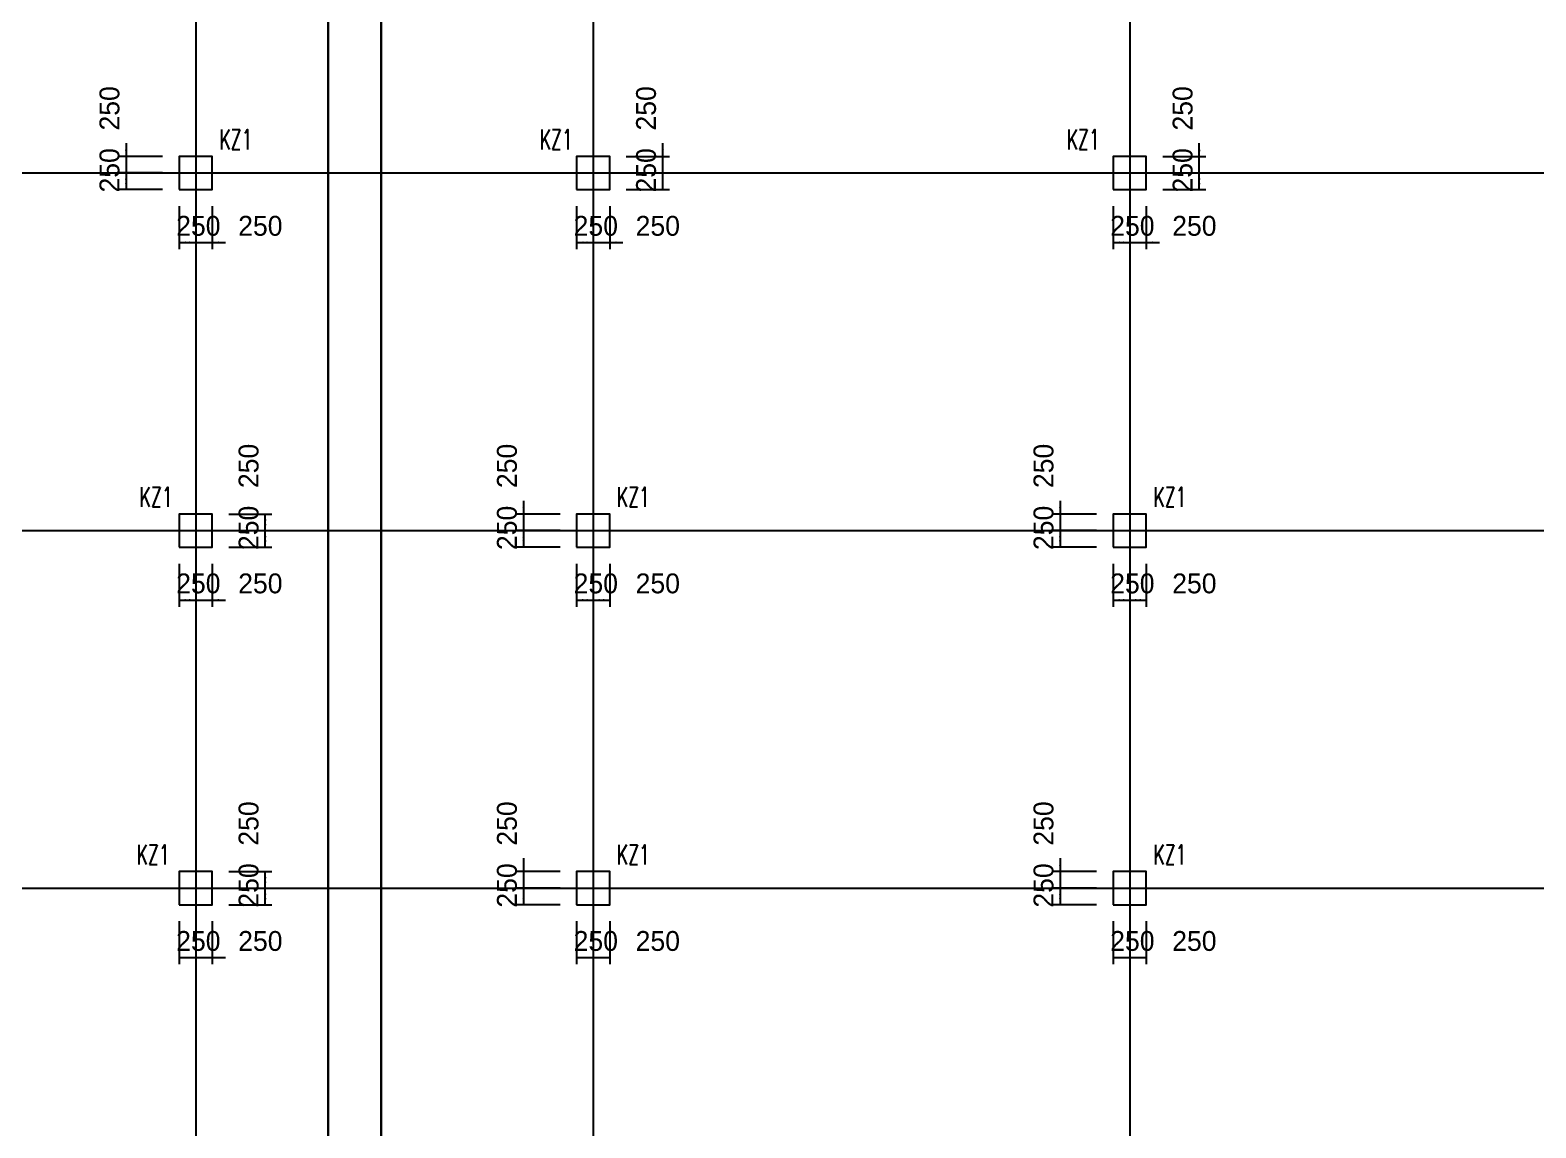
# Model space of a CAD drawing. Extents: x 387171 to 699106, y 11966 to 245688.
# Drawn here: x 530258 to 552989, y 107467 to 124046 of the extents above; entities that cross this region are included whole.
import ezdxf

# ---------------------------------------------------------------- set-up
doc = ezdxf.new("R2010")
doc.units = 0
doc.header["$LTSCALE"] = 100
doc.header["$MEASUREMENT"] = 0
for name, color, linetype in [('COLU', 7, 'Continuous'), ('DIM', 3, 'Continuous'), ('DOTE', 253, 'Continuous'), ('NUM', 7, 'Continuous')]:
    doc.layers.add(name, color=color, linetype=linetype)
doc.styles.add('hztxt', font='hztxt')
doc.styles.get("Standard").update_dxf_attribs({"font": 'standard'})
doc.dimstyles.get("Standard").update_dxf_attribs({"dimtxt": 300, "dimasz": 100, "dimexe": 100, "dimexo": 250, "dimgap": 100, "dimtad": 0, "dimtoh": 1, "dimdec": 0, "dimdsep": 46, "dimcen": 0.09, "dimclrt": 7, "dimadec": 0, "dimazin": 0, "dimtfac": 1, "dimtdec": 4, "dimtofl": 0, "dimtmove": 0, "dimatfit": 3, "dimfxl": 1, "dimtolj": 1, "dimtzin": 0, "dimarcsym": 0})

# ---------------------------------------------------------------- blocks, each defined once
blk = doc.blocks.new('*D2917')
at = {"layer": 'DIM', "color": 0, "linetype": 'ByBlock', "lineweight": -2}
for p, q in [((537708, 116938), (537708, 116288)), ((538258, 116738), (537608, 116738)), ((538258, 116488), (537608, 116488))]:
    blk.add_line(p, q, dxfattribs=at)
for points in [[(537708, 116738), (537691, 116838), (537725, 116838)], [(537708, 116488), (537725, 116388), (537691, 116388)]]:
    blk.add_solid(points, dxfattribs=at)
at = {"layer": 'DIM', "color": 7, "linetype": 'Continuous', "lineweight": -2, "insert": (537458, 117464), "char_height": 300, "width": 566.67, "attachment_point": 5, "rotation": 90, "style": 'hztxt'}
blk.add_mtext('250', dxfattribs=at)
blk = doc.blocks.new('*D3414')
at = {"layer": 'DIM', "color": 0, "linetype": 'ByBlock', "lineweight": -2}
for p, q in [((538258, 116488), (537608, 116488)), ((537708, 116488), (537708, 116238)), ((538258, 116238), (537608, 116238))]:
    blk.add_line(p, q, dxfattribs=at)
for points in [[(537708, 116488), (537725, 116388), (537691, 116388)], [(537708, 116238), (537691, 116338), (537725, 116338)]]:
    blk.add_solid(points, dxfattribs=at)
at = {"layer": 'DIM', "color": 7, "linetype": 'Continuous', "lineweight": -2, "insert": (537458, 116528), "char_height": 300, "width": 566.67, "attachment_point": 5, "rotation": 90, "style": 'hztxt'}
blk.add_mtext('250', dxfattribs=at)
blk = doc.blocks.new('*D3616')
at = {"layer": 'DIM', "color": 0, "linetype": 'ByBlock', "lineweight": -2}
for p, q in [((538508, 115988), (538508, 115338)), ((538758, 115988), (538758, 115338)), ((538508, 115438), (538758, 115438))]:
    blk.add_line(p, q, dxfattribs=at)
for points in [[(538508, 115438), (538608, 115455), (538608, 115421)], [(538758, 115438), (538658, 115421), (538658, 115455)]]:
    blk.add_solid(points, dxfattribs=at)
at = {"layer": 'DIM', "color": 7, "linetype": 'Continuous', "lineweight": -2, "insert": (538798, 115688), "char_height": 300, "width": 566.67, "attachment_point": 5, "style": 'hztxt'}
blk.add_mtext('250', dxfattribs=at)
blk = doc.blocks.new('*D1710')
at = {"layer": 'DIM', "color": 0, "linetype": 'ByBlock', "lineweight": -2}
for p, q in [((538758, 115988), (538758, 115338)), ((539008, 115988), (539008, 115338)), ((538758, 115438), (539008, 115438))]:
    blk.add_line(p, q, dxfattribs=at)
for points in [[(538758, 115438), (538858, 115455), (538858, 115421)], [(539008, 115438), (538908, 115421), (538908, 115455)]]:
    blk.add_solid(points, dxfattribs=at)
at = {"layer": 'DIM', "color": 7, "linetype": 'Continuous', "lineweight": -2, "insert": (539734, 115688), "char_height": 300, "width": 566.67, "attachment_point": 5, "style": 'hztxt'}
blk.add_mtext('250', dxfattribs=at)
blk = doc.blocks.new('*D1641')
at = {"layer": 'DIM', "color": 0, "linetype": 'ByBlock', "lineweight": -2}
for p, q in [((537708, 111538), (537708, 110888)), ((538258, 111338), (537608, 111338)), ((538258, 111088), (537608, 111088))]:
    blk.add_line(p, q, dxfattribs=at)
for points in [[(537708, 111338), (537691, 111438), (537725, 111438)], [(537708, 111088), (537725, 110988), (537691, 110988)]]:
    blk.add_solid(points, dxfattribs=at)
at = {"layer": 'DIM', "color": 7, "linetype": 'Continuous', "lineweight": -2, "insert": (537458, 112064), "char_height": 300, "width": 566.67, "attachment_point": 5, "rotation": 90, "style": 'hztxt'}
blk.add_mtext('250', dxfattribs=at)
blk = doc.blocks.new('*D1897')
at = {"layer": 'DIM', "color": 0, "linetype": 'ByBlock', "lineweight": -2}
for p, q in [((538258, 111088), (537608, 111088)), ((537708, 111088), (537708, 110838)), ((538258, 110838), (537608, 110838))]:
    blk.add_line(p, q, dxfattribs=at)
for points in [[(537708, 111088), (537725, 110988), (537691, 110988)], [(537708, 110838), (537691, 110938), (537725, 110938)]]:
    blk.add_solid(points, dxfattribs=at)
at = {"layer": 'DIM', "color": 7, "linetype": 'Continuous', "lineweight": -2, "insert": (537458, 111128), "char_height": 300, "width": 566.67, "attachment_point": 5, "rotation": 90, "style": 'hztxt'}
blk.add_mtext('250', dxfattribs=at)
blk = doc.blocks.new('*D2120')
at = {"layer": 'DIM', "color": 0, "linetype": 'ByBlock', "lineweight": -2}
for p, q in [((538508, 110588), (538508, 109938)), ((538758, 110588), (538758, 109938)), ((538508, 110038), (538758, 110038))]:
    blk.add_line(p, q, dxfattribs=at)
for points in [[(538508, 110038), (538608, 110055), (538608, 110021)], [(538758, 110038), (538658, 110021), (538658, 110055)]]:
    blk.add_solid(points, dxfattribs=at)
at = {"layer": 'DIM', "color": 7, "linetype": 'Continuous', "lineweight": -2, "insert": (538798, 110288), "char_height": 300, "width": 566.67, "attachment_point": 5, "style": 'hztxt'}
blk.add_mtext('250', dxfattribs=at)
blk = doc.blocks.new('*D2625')
at = {"layer": 'DIM', "color": 0, "linetype": 'ByBlock', "lineweight": -2}
for p, q in [((538758, 110588), (538758, 109938)), ((539008, 110588), (539008, 109938)), ((538758, 110038), (539008, 110038))]:
    blk.add_line(p, q, dxfattribs=at)
for points in [[(538758, 110038), (538858, 110055), (538858, 110021)], [(539008, 110038), (538908, 110021), (538908, 110055)]]:
    blk.add_solid(points, dxfattribs=at)
at = {"layer": 'DIM', "color": 7, "linetype": 'Continuous', "lineweight": -2, "insert": (539734, 110288), "char_height": 300, "width": 566.67, "attachment_point": 5, "style": 'hztxt'}
blk.add_mtext('250', dxfattribs=at)
blk = doc.blocks.new('*D597')
at = {"layer": 'DIM', "color": 0, "linetype": 'ByBlock', "lineweight": -2}
for p, q in [((545808, 116938), (545808, 116288)), ((546358, 116738), (545708, 116738)), ((546358, 116488), (545708, 116488))]:
    blk.add_line(p, q, dxfattribs=at)
for points in [[(545808, 116738), (545791, 116838), (545825, 116838)], [(545808, 116488), (545825, 116388), (545791, 116388)]]:
    blk.add_solid(points, dxfattribs=at)
at = {"layer": 'DIM', "color": 7, "linetype": 'Continuous', "lineweight": -2, "insert": (545558, 117464), "char_height": 300, "width": 566.67, "attachment_point": 5, "rotation": 90, "style": 'hztxt'}
blk.add_mtext('250', dxfattribs=at)
blk = doc.blocks.new('*D857')
at = {"layer": 'DIM', "color": 0, "linetype": 'ByBlock', "lineweight": -2}
for p, q in [((546358, 116488), (545708, 116488)), ((545808, 116488), (545808, 116238)), ((546358, 116238), (545708, 116238))]:
    blk.add_line(p, q, dxfattribs=at)
for points in [[(545808, 116488), (545825, 116388), (545791, 116388)], [(545808, 116238), (545791, 116338), (545825, 116338)]]:
    blk.add_solid(points, dxfattribs=at)
at = {"layer": 'DIM', "color": 7, "linetype": 'Continuous', "lineweight": -2, "insert": (545558, 116528), "char_height": 300, "width": 566.67, "attachment_point": 5, "rotation": 90, "style": 'hztxt'}
blk.add_mtext('250', dxfattribs=at)
blk = doc.blocks.new('*D792')
at = {"layer": 'DIM', "color": 0, "linetype": 'ByBlock', "lineweight": -2}
for p, q in [((546608, 115988), (546608, 115338)), ((546858, 115988), (546858, 115338)), ((546608, 115438), (546858, 115438))]:
    blk.add_line(p, q, dxfattribs=at)
for points in [[(546608, 115438), (546708, 115455), (546708, 115421)], [(546858, 115438), (546758, 115421), (546758, 115455)]]:
    blk.add_solid(points, dxfattribs=at)
at = {"layer": 'DIM', "color": 7, "linetype": 'Continuous', "lineweight": -2, "insert": (546898, 115688), "char_height": 300, "width": 566.67, "attachment_point": 5, "style": 'hztxt'}
blk.add_mtext('250', dxfattribs=at)
blk = doc.blocks.new('*D1059')
at = {"layer": 'DIM', "color": 0, "linetype": 'ByBlock', "lineweight": -2}
for p, q in [((546858, 115988), (546858, 115338)), ((547108, 115988), (547108, 115338)), ((546858, 115438), (547108, 115438))]:
    blk.add_line(p, q, dxfattribs=at)
for points in [[(546858, 115438), (546958, 115455), (546958, 115421)], [(547108, 115438), (547008, 115421), (547008, 115455)]]:
    blk.add_solid(points, dxfattribs=at)
at = {"layer": 'DIM', "color": 7, "linetype": 'Continuous', "lineweight": -2, "insert": (547834, 115688), "char_height": 300, "width": 566.67, "attachment_point": 5, "style": 'hztxt'}
blk.add_mtext('250', dxfattribs=at)
blk = doc.blocks.new('*D283')
at = {"layer": 'DIM', "color": 0, "linetype": 'ByBlock', "lineweight": -2}
for p, q in [((538508, 121388), (538508, 120738)), ((538758, 121388), (538758, 120738)), ((538508, 120838), (538758, 120838))]:
    blk.add_line(p, q, dxfattribs=at)
for points in [[(538508, 120838), (538608, 120855), (538608, 120821)], [(538758, 120838), (538658, 120821), (538658, 120855)]]:
    blk.add_solid(points, dxfattribs=at)
at = {"layer": 'DIM', "color": 7, "linetype": 'Continuous', "lineweight": -2, "insert": (538798, 121088), "char_height": 300, "width": 566.67, "attachment_point": 5, "style": 'hztxt'}
blk.add_mtext('250', dxfattribs=at)
blk = doc.blocks.new('*D2740')
at = {"layer": 'DIM', "color": 0, "linetype": 'ByBlock', "lineweight": -2}
for p, q in [((538758, 121388), (538758, 120738)), ((539008, 121388), (539008, 120738)), ((538558, 120838), (539208, 120838))]:
    blk.add_line(p, q, dxfattribs=at)
for points in [[(538758, 120838), (538658, 120821), (538658, 120855)], [(539008, 120838), (539108, 120855), (539108, 120821)]]:
    blk.add_solid(points, dxfattribs=at)
at = {"layer": 'DIM', "color": 7, "linetype": 'Continuous', "lineweight": -2, "insert": (539734, 121088), "char_height": 300, "width": 566.67, "attachment_point": 5, "style": 'hztxt'}
blk.add_mtext('250', dxfattribs=at)
blk = doc.blocks.new('*D2723')
at = {"layer": 'DIM', "color": 0, "linetype": 'ByBlock', "lineweight": -2}
for p, q in [((539258, 121888), (539908, 121888)), ((539808, 121638), (539808, 121888)), ((539258, 121638), (539908, 121638))]:
    blk.add_line(p, q, dxfattribs=at)
for points in [[(539808, 121888), (539825, 121788), (539791, 121788)], [(539808, 121638), (539791, 121738), (539825, 121738)]]:
    blk.add_solid(points, dxfattribs=at)
at = {"layer": 'DIM', "color": 7, "linetype": 'Continuous', "lineweight": -2, "insert": (539558, 121928), "char_height": 300, "width": 566.67, "attachment_point": 5, "rotation": 90, "style": 'hztxt'}
blk.add_mtext('250', dxfattribs=at)
blk = doc.blocks.new('*D2925')
at = {"layer": 'DIM', "color": 0, "linetype": 'ByBlock', "lineweight": -2}
for p, q in [((539808, 121688), (539808, 122338)), ((539258, 122138), (539908, 122138)), ((539258, 121888), (539908, 121888))]:
    blk.add_line(p, q, dxfattribs=at)
for points in [[(539808, 122138), (539791, 122238), (539825, 122238)], [(539808, 121888), (539825, 121788), (539791, 121788)]]:
    blk.add_solid(points, dxfattribs=at)
at = {"layer": 'DIM', "color": 7, "linetype": 'Continuous', "lineweight": -2, "insert": (539558, 122864), "char_height": 300, "width": 566.67, "attachment_point": 5, "rotation": 90, "style": 'hztxt'}
blk.add_mtext('250', dxfattribs=at)
blk = doc.blocks.new('*D3149')
at = {"layer": 'DIM', "color": 0, "linetype": 'ByBlock', "lineweight": -2}
for p, q in [((546608, 121388), (546608, 120738)), ((546858, 121388), (546858, 120738)), ((546608, 120838), (546858, 120838))]:
    blk.add_line(p, q, dxfattribs=at)
for points in [[(546608, 120838), (546708, 120855), (546708, 120821)], [(546858, 120838), (546758, 120821), (546758, 120855)]]:
    blk.add_solid(points, dxfattribs=at)
at = {"layer": 'DIM', "color": 7, "linetype": 'Continuous', "lineweight": -2, "insert": (546898, 121088), "char_height": 300, "width": 566.67, "attachment_point": 5, "style": 'hztxt'}
blk.add_mtext('250', dxfattribs=at)
blk = doc.blocks.new('*D3622')
at = {"layer": 'DIM', "color": 0, "linetype": 'ByBlock', "lineweight": -2}
for p, q in [((546858, 121388), (546858, 120738)), ((547108, 121388), (547108, 120738)), ((546658, 120838), (547308, 120838))]:
    blk.add_line(p, q, dxfattribs=at)
for points in [[(546858, 120838), (546758, 120821), (546758, 120855)], [(547108, 120838), (547208, 120855), (547208, 120821)]]:
    blk.add_solid(points, dxfattribs=at)
at = {"layer": 'DIM', "color": 7, "linetype": 'Continuous', "lineweight": -2, "insert": (547834, 121088), "char_height": 300, "width": 566.67, "attachment_point": 5, "style": 'hztxt'}
blk.add_mtext('250', dxfattribs=at)
blk = doc.blocks.new('*D1716')
at = {"layer": 'DIM', "color": 0, "linetype": 'ByBlock', "lineweight": -2}
for p, q in [((547358, 121888), (548008, 121888)), ((547908, 121638), (547908, 121888)), ((547358, 121638), (548008, 121638))]:
    blk.add_line(p, q, dxfattribs=at)
for points in [[(547908, 121888), (547925, 121788), (547891, 121788)], [(547908, 121638), (547891, 121738), (547925, 121738)]]:
    blk.add_solid(points, dxfattribs=at)
at = {"layer": 'DIM', "color": 7, "linetype": 'Continuous', "lineweight": -2, "insert": (547658, 121928), "char_height": 300, "width": 566.67, "attachment_point": 5, "rotation": 90, "style": 'hztxt'}
blk.add_mtext('250', dxfattribs=at)
blk = doc.blocks.new('*D1923')
at = {"layer": 'DIM', "color": 0, "linetype": 'ByBlock', "lineweight": -2}
for p, q in [((547908, 121688), (547908, 122338)), ((547358, 122138), (548008, 122138)), ((547358, 121888), (548008, 121888))]:
    blk.add_line(p, q, dxfattribs=at)
for points in [[(547908, 122138), (547891, 122238), (547925, 122238)], [(547908, 121888), (547925, 121788), (547891, 121788)]]:
    blk.add_solid(points, dxfattribs=at)
at = {"layer": 'DIM', "color": 7, "linetype": 'Continuous', "lineweight": -2, "insert": (547658, 122864), "char_height": 300, "width": 566.67, "attachment_point": 5, "rotation": 90, "style": 'hztxt'}
blk.add_mtext('250', dxfattribs=at)
blk = doc.blocks.new('*D2142')
at = {"layer": 'DIM', "color": 0, "linetype": 'ByBlock', "lineweight": -2}
for p, q in [((531708, 122338), (531708, 121688)), ((532258, 122138), (531608, 122138)), ((532258, 121888), (531608, 121888))]:
    blk.add_line(p, q, dxfattribs=at)
for points in [[(531708, 122138), (531691, 122238), (531725, 122238)], [(531708, 121888), (531725, 121788), (531691, 121788)]]:
    blk.add_solid(points, dxfattribs=at)
at = {"layer": 'DIM', "color": 7, "linetype": 'Continuous', "lineweight": -2, "insert": (531458, 122864), "char_height": 300, "width": 566.67, "attachment_point": 5, "rotation": 90, "style": 'hztxt'}
blk.add_mtext('250', dxfattribs=at)
blk = doc.blocks.new('*D2346')
at = {"layer": 'DIM', "color": 0, "linetype": 'ByBlock', "lineweight": -2}
for p, q in [((532258, 121888), (531608, 121888)), ((531708, 121888), (531708, 121638)), ((532258, 121638), (531608, 121638))]:
    blk.add_line(p, q, dxfattribs=at)
for points in [[(531708, 121888), (531725, 121788), (531691, 121788)], [(531708, 121638), (531691, 121738), (531725, 121738)]]:
    blk.add_solid(points, dxfattribs=at)
at = {"layer": 'DIM', "color": 7, "linetype": 'Continuous', "lineweight": -2, "insert": (531458, 121928), "char_height": 300, "width": 566.67, "attachment_point": 5, "rotation": 90, "style": 'hztxt'}
blk.add_mtext('250', dxfattribs=at)
blk = doc.blocks.new('*D343')
at = {"layer": 'DIM', "color": 0, "linetype": 'ByBlock', "lineweight": -2}
for p, q in [((532508, 121388), (532508, 120738)), ((532758, 121388), (532758, 120738)), ((532508, 120838), (532758, 120838))]:
    blk.add_line(p, q, dxfattribs=at)
for points in [[(532508, 120838), (532608, 120855), (532608, 120821)], [(532758, 120838), (532658, 120821), (532658, 120855)]]:
    blk.add_solid(points, dxfattribs=at)
at = {"layer": 'DIM', "color": 7, "linetype": 'Continuous', "lineweight": -2, "insert": (532798, 121088), "char_height": 300, "width": 566.67, "attachment_point": 5, "style": 'hztxt'}
blk.add_mtext('250', dxfattribs=at)
blk = doc.blocks.new('*D842')
at = {"layer": 'DIM', "color": 0, "linetype": 'ByBlock', "lineweight": -2}
for p, q in [((532758, 121388), (532758, 120738)), ((533008, 121388), (533008, 120738)), ((532558, 120838), (533208, 120838))]:
    blk.add_line(p, q, dxfattribs=at)
for points in [[(532758, 120838), (532658, 120821), (532658, 120855)], [(533008, 120838), (533108, 120855), (533108, 120821)]]:
    blk.add_solid(points, dxfattribs=at)
at = {"layer": 'DIM', "color": 7, "linetype": 'Continuous', "lineweight": -2, "insert": (533734, 121088), "char_height": 300, "width": 566.67, "attachment_point": 5, "style": 'hztxt'}
blk.add_mtext('250', dxfattribs=at)
blk = doc.blocks.new('*D3921')
at = {"layer": 'DIM', "color": 0, "linetype": 'ByBlock', "lineweight": -2}
for p, q in [((532508, 115988), (532508, 115338)), ((532758, 115988), (532758, 115338)), ((532508, 115438), (532758, 115438))]:
    blk.add_line(p, q, dxfattribs=at)
for points in [[(532508, 115438), (532608, 115455), (532608, 115421)], [(532758, 115438), (532658, 115421), (532658, 115455)]]:
    blk.add_solid(points, dxfattribs=at)
at = {"layer": 'DIM', "color": 7, "linetype": 'Continuous', "lineweight": -2, "insert": (532798, 115688), "char_height": 300, "width": 566.67, "attachment_point": 5, "style": 'hztxt'}
blk.add_mtext('250', dxfattribs=at)
blk = doc.blocks.new('*D14')
at = {"layer": 'DIM', "color": 0, "linetype": 'ByBlock', "lineweight": -2}
for p, q in [((532758, 115988), (532758, 115338)), ((533008, 115988), (533008, 115338)), ((532558, 115438), (533208, 115438))]:
    blk.add_line(p, q, dxfattribs=at)
for points in [[(532758, 115438), (532658, 115421), (532658, 115455)], [(533008, 115438), (533108, 115455), (533108, 115421)]]:
    blk.add_solid(points, dxfattribs=at)
at = {"layer": 'DIM', "color": 7, "linetype": 'Continuous', "lineweight": -2, "insert": (533734, 115688), "char_height": 300, "width": 566.67, "attachment_point": 5, "style": 'hztxt'}
blk.add_mtext('250', dxfattribs=at)
blk = doc.blocks.new('*D281')
at = {"layer": 'DIM', "color": 0, "linetype": 'ByBlock', "lineweight": -2}
for p, q in [((533258, 116488), (533908, 116488)), ((533808, 116238), (533808, 116488)), ((533258, 116238), (533908, 116238))]:
    blk.add_line(p, q, dxfattribs=at)
for points in [[(533808, 116488), (533825, 116388), (533791, 116388)], [(533808, 116238), (533791, 116338), (533825, 116338)]]:
    blk.add_solid(points, dxfattribs=at)
at = {"layer": 'DIM', "color": 7, "linetype": 'Continuous', "lineweight": -2, "insert": (533558, 116528), "char_height": 300, "width": 566.67, "attachment_point": 5, "rotation": 90, "style": 'hztxt'}
blk.add_mtext('250', dxfattribs=at)
blk = doc.blocks.new('*D2738')
at = {"layer": 'DIM', "color": 0, "linetype": 'ByBlock', "lineweight": -2}
for p, q in [((533258, 116738), (533908, 116738)), ((533808, 116488), (533808, 116738)), ((533258, 116488), (533908, 116488))]:
    blk.add_line(p, q, dxfattribs=at)
for points in [[(533808, 116738), (533825, 116638), (533791, 116638)], [(533808, 116488), (533791, 116588), (533825, 116588)]]:
    blk.add_solid(points, dxfattribs=at)
at = {"layer": 'DIM', "color": 7, "linetype": 'Continuous', "lineweight": -2, "insert": (533558, 117464), "char_height": 300, "width": 566.67, "attachment_point": 5, "rotation": 90, "style": 'hztxt'}
blk.add_mtext('250', dxfattribs=at)
blk = doc.blocks.new('*D590')
at = {"layer": 'DIM', "color": 0, "linetype": 'ByBlock', "lineweight": -2}
for p, q in [((532508, 110588), (532508, 109938)), ((532758, 110588), (532758, 109938)), ((532508, 110038), (532758, 110038))]:
    blk.add_line(p, q, dxfattribs=at)
for points in [[(532508, 110038), (532608, 110055), (532608, 110021)], [(532758, 110038), (532658, 110021), (532658, 110055)]]:
    blk.add_solid(points, dxfattribs=at)
at = {"layer": 'DIM', "color": 7, "linetype": 'Continuous', "lineweight": -2, "insert": (532798, 110288), "char_height": 300, "width": 566.67, "attachment_point": 5, "style": 'hztxt'}
blk.add_mtext('250', dxfattribs=at)
blk = doc.blocks.new('*D851')
at = {"layer": 'DIM', "color": 0, "linetype": 'ByBlock', "lineweight": -2}
for p, q in [((532758, 110588), (532758, 109938)), ((533008, 110588), (533008, 109938)), ((532558, 110038), (533208, 110038))]:
    blk.add_line(p, q, dxfattribs=at)
for points in [[(532758, 110038), (532658, 110021), (532658, 110055)], [(533008, 110038), (533108, 110055), (533108, 110021)]]:
    blk.add_solid(points, dxfattribs=at)
at = {"layer": 'DIM', "color": 7, "linetype": 'Continuous', "lineweight": -2, "insert": (533734, 110288), "char_height": 300, "width": 566.67, "attachment_point": 5, "style": 'hztxt'}
blk.add_mtext('250', dxfattribs=at)
blk = doc.blocks.new('*D784')
at = {"layer": 'DIM', "color": 0, "linetype": 'ByBlock', "lineweight": -2}
for p, q in [((533258, 111088), (533908, 111088)), ((533808, 110838), (533808, 111088)), ((533258, 110838), (533908, 110838))]:
    blk.add_line(p, q, dxfattribs=at)
for points in [[(533808, 111088), (533825, 110988), (533791, 110988)], [(533808, 110838), (533791, 110938), (533825, 110938)]]:
    blk.add_solid(points, dxfattribs=at)
at = {"layer": 'DIM', "color": 7, "linetype": 'Continuous', "lineweight": -2, "insert": (533558, 111128), "char_height": 300, "width": 566.67, "attachment_point": 5, "rotation": 90, "style": 'hztxt'}
blk.add_mtext('250', dxfattribs=at)
blk = doc.blocks.new('*D1051')
at = {"layer": 'DIM', "color": 0, "linetype": 'ByBlock', "lineweight": -2}
for p, q in [((533258, 111338), (533908, 111338)), ((533808, 111088), (533808, 111338)), ((533258, 111088), (533908, 111088))]:
    blk.add_line(p, q, dxfattribs=at)
for points in [[(533808, 111338), (533825, 111238), (533791, 111238)], [(533808, 111088), (533791, 111188), (533825, 111188)]]:
    blk.add_solid(points, dxfattribs=at)
at = {"layer": 'DIM', "color": 7, "linetype": 'Continuous', "lineweight": -2, "insert": (533558, 112064), "char_height": 300, "width": 566.67, "attachment_point": 5, "rotation": 90, "style": 'hztxt'}
blk.add_mtext('250', dxfattribs=at)
blk = doc.blocks.new('*D3452')
at = {"layer": 'DIM', "color": 0, "linetype": 'ByBlock', "lineweight": -2}
for p, q in [((545808, 111538), (545808, 110888)), ((546358, 111338), (545708, 111338)), ((546358, 111088), (545708, 111088))]:
    blk.add_line(p, q, dxfattribs=at)
for points in [[(545808, 111338), (545791, 111438), (545825, 111438)], [(545808, 111088), (545825, 110988), (545791, 110988)]]:
    blk.add_solid(points, dxfattribs=at)
at = {"layer": 'DIM', "color": 7, "linetype": 'Continuous', "lineweight": -2, "insert": (545558, 112064), "char_height": 300, "width": 566.67, "attachment_point": 5, "rotation": 90, "style": 'hztxt'}
blk.add_mtext('250', dxfattribs=at)
blk = doc.blocks.new('*D3957')
at = {"layer": 'DIM', "color": 0, "linetype": 'ByBlock', "lineweight": -2}
for p, q in [((546358, 111088), (545708, 111088)), ((545808, 111088), (545808, 110838)), ((546358, 110838), (545708, 110838))]:
    blk.add_line(p, q, dxfattribs=at)
for points in [[(545808, 111088), (545825, 110988), (545791, 110988)], [(545808, 110838), (545791, 110938), (545825, 110938)]]:
    blk.add_solid(points, dxfattribs=at)
at = {"layer": 'DIM', "color": 7, "linetype": 'Continuous', "lineweight": -2, "insert": (545558, 111128), "char_height": 300, "width": 566.67, "attachment_point": 5, "rotation": 90, "style": 'hztxt'}
blk.add_mtext('250', dxfattribs=at)
blk = doc.blocks.new('*D4155')
at = {"layer": 'DIM', "color": 0, "linetype": 'ByBlock', "lineweight": -2}
for p, q in [((546608, 110588), (546608, 109938)), ((546858, 110588), (546858, 109938)), ((546608, 110038), (546858, 110038))]:
    blk.add_line(p, q, dxfattribs=at)
for points in [[(546608, 110038), (546708, 110055), (546708, 110021)], [(546858, 110038), (546758, 110021), (546758, 110055)]]:
    blk.add_solid(points, dxfattribs=at)
at = {"layer": 'DIM', "color": 7, "linetype": 'Continuous', "lineweight": -2, "insert": (546898, 110288), "char_height": 300, "width": 566.67, "attachment_point": 5, "style": 'hztxt'}
blk.add_mtext('250', dxfattribs=at)
blk = doc.blocks.new('*D24')
at = {"layer": 'DIM', "color": 0, "linetype": 'ByBlock', "lineweight": -2}
for p, q in [((546858, 110588), (546858, 109938)), ((547108, 110588), (547108, 109938)), ((546858, 110038), (547108, 110038))]:
    blk.add_line(p, q, dxfattribs=at)
for points in [[(546858, 110038), (546958, 110055), (546958, 110021)], [(547108, 110038), (547008, 110021), (547008, 110055)]]:
    blk.add_solid(points, dxfattribs=at)
at = {"layer": 'DIM', "color": 7, "linetype": 'Continuous', "lineweight": -2, "insert": (547834, 110288), "char_height": 300, "width": 566.67, "attachment_point": 5, "style": 'hztxt'}
blk.add_mtext('250', dxfattribs=at)
blk = doc.blocks.new('后浇带现场')
at = {"color": 6, "lineweight": 30}
for points in [[(662200, 674230), (718557, 674230), (718557, 624270), (707583, 624270), (707286, 620897), (700215, 616964), (698139, 620873), (664797, 619534)], [(662200, 673430), (717757, 673430), (717757, 625070), (706851, 625070), (706526, 621390), (700538, 618060), (698609, 621692), (664765, 620333)]]:
    blk.add_lwpolyline(points, dxfattribs=at)

msp = doc.modelspace()

# ---------------------------------------------------------------- linework, layer by layer
at = {"layer": 'COLU'}
for points in [[(532508.1, 121637.9), (533008.1, 121637.9), (533008.1, 122137.9), (532508.1, 122137.9)], [(538508.1, 121637.9), (539008.1, 121637.9), (539008.1, 122137.9), (538508.1, 122137.9)], [(546608.1, 121637.9), (547108.1, 121637.9), (547108.1, 122137.9), (546608.1, 122137.9)], [(532508.1, 116237.9), (533008.1, 116237.9), (533008.1, 116737.9), (532508.1, 116737.9)], [(538508.1, 116237.9), (539008.1, 116237.9), (539008.1, 116737.9), (538508.1, 116737.9)], [(546608.1, 116237.9), (547108.1, 116237.9), (547108.1, 116737.9), (546608.1, 116737.9)], [(532508.1, 110837.9), (533008.1, 110837.9), (533008.1, 111337.9), (532508.1, 111337.9)], [(538508.1, 110837.9), (539008.1, 110837.9), (539008.1, 111337.9), (538508.1, 111337.9)], [(546608.1, 110837.9), (547108.1, 110837.9), (547108.1, 111337.9), (546608.1, 111337.9)]]:
    msp.add_lwpolyline(points, close=True, dxfattribs=at)
at = {"layer": 'DOTE'}
for p, q in [((532758, 238913.1), (532758.2, 95505.2)), ((538758.1, 238913.1), (538758.1, 94087.9)), ((546858.1, 210429.3), (546858.1, 94087.9)), ((516558.1, 121887.9), (579258.1, 121887.9)), ((518658.1, 116487.9), (596358.1, 116487.9)), ((524658.1, 111087.9), (596358.1, 111087.9))]:
    msp.add_line(p, q, dxfattribs=at)

# ---------------------------------------------------------------- block references
at = {"color": 3, "lineweight": 30}
msp.add_blockref('后浇带现场', (-182998.7, -527042.1), dxfattribs=at)

# ---------------------------------------------------------------- texts
at = {"layer": 'NUM', "color": 200, "width": 0.7}
for p in [(533114.1, 122244), (537949.1, 122244), (545904.4, 122244), (531909.4, 116844), (539114.1, 116844), (547214.1, 116844), (531864.8, 111444), (539114.1, 111444), (547214.1, 111444)]:
    msp.add_text('KZ1', height=300, dxfattribs=at).set_placement(p)

# ---------------------------------------------------------------- dimensions: what is measured, and where the dimension line sits
at = {"layer": 'DIM', "color": 200}
for p1, p2, picture, middle in [((532508.1, 122137.9), (532508.1, 121887.9), '*D2142', (531458.1, 122356)), ((539008.1, 121887.9), (539008.1, 122137.9), '*D2925', (539558.1, 122356)), ((547108.1, 121887.9), (547108.1, 122137.9), '*D1923', (547658.1, 122356)), ((532508.1, 121887.9), (532508.1, 121637.9), '*D2346', (531458.1, 121419.9)), ((539008.1, 121637.9), (539008.1, 121887.9), '*D2723', (539558.1, 121419.9)), ((547108.1, 121637.9), (547108.1, 121887.9), '*D1716', (547658.1, 121419.9)), ((532508.1, 121637.9), (532758.1, 121637.9), '*D343', (532290, 121087.9)), ((532758.1, 121637.9), (533008.1, 121637.9), '*D842', (533226.1, 121087.9)), ((538508.1, 121637.9), (538758.1, 121637.9), '*D283', (538290, 121087.9)), ((538758.1, 121637.9), (539008.1, 121637.9), '*D2740', (539226.1, 121087.9)), ((546608.1, 121637.9), (546858.1, 121637.9), '*D3149', (546390, 121087.9)), ((546858.1, 121637.9), (547108.1, 121637.9), '*D3622', (547326.1, 121087.9)), ((533008.1, 116487.9), (533008.1, 116737.9), '*D2738', (533558.1, 116956)), ((538508.1, 116737.9), (538508.1, 116487.9), '*D2917', (537458.1, 116956)), ((546608.1, 116737.9), (546608.1, 116487.9), '*D597', (545558.1, 116956)), ((533008.1, 116237.9), (533008.1, 116487.9), '*D281', (533558.1, 116019.9)), ((538508.1, 116487.9), (538508.1, 116237.9), '*D3414', (537458.1, 116019.9)), ((546608.1, 116487.9), (546608.1, 116237.9), '*D857', (545558.1, 116019.9)), ((532508.1, 116237.9), (532758.1, 116237.9), '*D3921', (532290, 115687.9)), ((532758.1, 116237.9), (533008.1, 116237.9), '*D14', (533226.1, 115687.9)), ((538508.1, 116237.9), (538758.1, 116237.9), '*D3616', (538290, 115687.9)), ((538758.1, 116237.9), (539008.1, 116237.9), '*D1710', (539226.1, 115687.9)), ((546608.1, 116237.9), (546858.1, 116237.9), '*D792', (546390, 115687.9)), ((546858.1, 116237.9), (547108.1, 116237.9), '*D1059', (547326.1, 115687.9)), ((533008.1, 111087.9), (533008.1, 111337.9), '*D1051', (533558.1, 111556)), ((538508.1, 111337.9), (538508.1, 111087.9), '*D1641', (537458.1, 111556)), ((546608.1, 111337.9), (546608.1, 111087.9), '*D3452', (545558.1, 111556)), ((533008.1, 110837.9), (533008.1, 111087.9), '*D784', (533558.1, 110619.9)), ((538508.1, 111087.9), (538508.1, 110837.9), '*D1897', (537458.1, 110619.9)), ((546608.1, 111087.9), (546608.1, 110837.9), '*D3957', (545558.1, 110619.9)), ((532508.1, 110837.9), (532758.1, 110837.9), '*D590', (532290, 110287.9)), ((532758.1, 110837.9), (533008.1, 110837.9), '*D851', (533226.1, 110287.9)), ((538508.1, 110837.9), (538758.1, 110837.9), '*D2120', (538290, 110287.9)), ((538758.1, 110837.9), (539008.1, 110837.9), '*D2625', (539226.1, 110287.9)), ((546608.1, 110837.9), (546858.1, 110837.9), '*D4155', (546390, 110287.9)), ((546858.1, 110837.9), (547108.1, 110837.9), '*D24', (547326.1, 110287.9))]:
    dim = msp.add_aligned_dim(p1=p1, p2=p2, distance=-800, dimstyle='Standard', dxfattribs=at)
    dim.commit()
    dim.dimension.update_dxf_attribs({"geometry": picture, "text_midpoint": middle})

doc.saveas('drawing.dxf')
